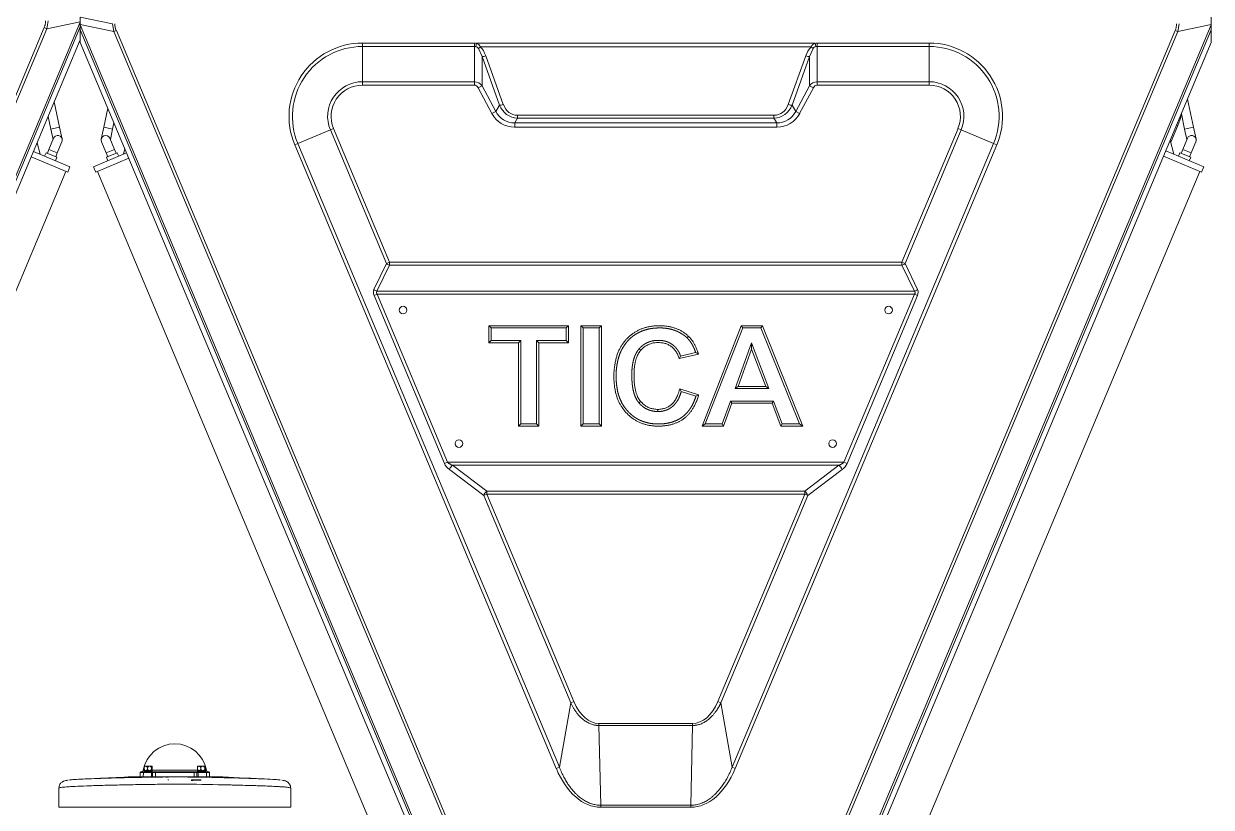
# Model space of a CAD drawing. Header units: millimetres. Extents: x 113490 to 142599, y -20467 to 115.
# Drawn here: x 133023 to 134270, y -7067 to -6244 of the extents above; entities that cross this region are included whole.
import ezdxf

# ---------------------------------------------------------------- set-up
doc = ezdxf.new("R2010")
doc.units = ezdxf.units.MM
doc.layers.add('DV1_0', color=7, linetype='Continuous')

msp = doc.modelspace()

# ---------------------------------------------------------------- linework, layer by layer
at = {"layer": 'DV1_0', "color": 7, "linetype": 'Continuous', "lineweight": 20}
for p, q in [((132632.4, -7230.7), (133044.4, -6248.2)), ((132635.1, -7231.8), (133047.1, -6249.4)), ((132654.6, -7262.2), (133082.3, -6242.4)), ((132656.5, -7262.9), (133082.3, -6247.5)), ((133044.4, -6248.2), (133047.1, -6249.4)), ((133047.1, -6249.4), (133048.5, -6241.1)), ((133047.1, -6249.4), (133082.3, -6242)), ((133082.3, -6237.1), (133116, -6244.1)), ((133082.3, -6245), (133117.4, -6252.4)), ((133082.3, -6245.4), (133509.9, -7265.2)), ((133116, -6244.1), (133117.4, -6252.4)), ((133842.6, -7265.2), (134270.3, -6245.4)), ((134235.1, -6252.4), (134236.5, -6244.1)), ((134235.1, -6252.4), (134270.3, -6245)), ((133082.3, -6250.5), (133508, -7265.9)), ((133120.2, -6251.2), (133117.4, -6252.4)), ((133117.4, -6252.4), (133529.4, -7234.8)), ((133120.2, -6251.2), (133532.1, -7233.7)), ((133820.4, -7233.7), (134232.4, -6251.2)), ((133823.1, -7234.8), (134235.1, -6252.4)), ((133844.5, -7265.9), (134270.3, -6250.5)), ((134232.4, -6251.2), (134235.1, -6252.4)), ((133378.6, -6264.5), (133496.3, -6264.5)), ((133378.6, -6268), (133378.6, -6264.5)), ((133378.6, -6305.1), (133378.6, -6268)), ((133378.6, -6268), (133496.3, -6268)), ((133496.3, -6264.5), (133496.3, -6268)), ((133496.3, -6268), (133496.3, -6305.1)), ((133497.7, -6268.2), (133498.4, -6264.7)), ((133498.4, -6264.7), (133854.1, -6264.7)), ((133500.5, -6270), (133504.3, -6278.5)), ((133502.6, -6268.3), (133849.9, -6268.3)), ((133848.3, -6278.5), (133852, -6270)), ((133854.1, -6264.7), (133854.8, -6268.2)), ((133856.2, -6264.5), (133973.9, -6264.5)), ((133856.2, -6264.5), (133856.2, -6268)), ((133856.2, -6305.1), (133856.2, -6268)), ((133856.2, -6268), (133973.9, -6268)), ((133973.9, -6268), (133973.9, -6264.5)), ((133973.9, -6305.1), (133973.9, -6268)), ((133504.3, -6278.5), (133504.3, -6309.3)), ((133504.3, -6278.5), (133522.6, -6329.6)), ((133508.3, -6277.9), (133526.6, -6329)), ((133825.9, -6329), (133844.3, -6277.9)), ((133829.9, -6329.6), (133848.3, -6278.5)), ((133848.3, -6309.3), (133848.3, -6278.5)), ((133378.6, -6305.1), (133496.3, -6305.1)), ((133378.6, -6308.6), (133378.6, -6305.1)), ((133378.6, -6308.6), (133496.3, -6308.6)), ((133496.3, -6308.6), (133496.3, -6305.1)), ((133500.3, -6311.4), (133504.3, -6309.3)), ((133500.3, -6311.4), (133514.6, -6338.3)), ((133504.3, -6309.3), (133518.6, -6336.2)), ((133833.9, -6336.2), (133848.3, -6309.3)), ((133837.9, -6338.3), (133852.3, -6311.4)), ((133852.3, -6311.4), (133848.3, -6309.3)), ((133856.2, -6308.6), (133856.2, -6305.1)), ((133856.2, -6305.1), (133973.9, -6305.1)), ((133856.2, -6308.6), (133973.9, -6308.6)), ((133973.9, -6308.6), (133973.9, -6305.1)), ((133514.6, -6338.3), (133518.6, -6336.2)), ((133518.6, -6336.2), (133522.6, -6329.6)), ((133829.9, -6329.6), (133833.9, -6336.2)), ((133837.9, -6338.3), (133833.9, -6336.2)), ((133538.6, -6348.2), (133541.6, -6343.3)), ((133538.6, -6348.2), (133813.9, -6348.2)), ((133538.6, -6352.7), (133538.6, -6348.2)), ((133541.6, -6340.3), (133810.9, -6340.3)), ((133541.6, -6343.3), (133541.6, -6340.3)), ((133541.6, -6343.3), (133810.9, -6343.3)), ((133810.9, -6343.3), (133810.9, -6340.3)), ((133810.9, -6343.3), (133813.9, -6348.2)), ((133813.9, -6352.7), (133813.9, -6348.2)), ((133060.6, -6352.9), (133051.3, -6354.9)), ((133106.9, -6352.9), (133116.2, -6354.9)), ((133345, -6355.6), (133310.8, -6370)), ((133348.2, -6354.3), (133345, -6355.6)), ((133403.9, -6496.1), (133345, -6355.6)), ((133407.1, -6494.7), (133348.2, -6354.3)), ((133538.6, -6352.7), (133813.9, -6352.7)), ((134004.3, -6354.3), (133945.4, -6494.7)), ((134007.6, -6355.6), (133948.7, -6496.1)), ((134004.3, -6354.3), (134007.6, -6355.6)), ((134007.6, -6355.6), (134041.7, -6370)), ((134235.1, -6351), (134233.9, -6350.5)), ((134251.6, -6352.9), (134242.3, -6354.9)), ((133310.8, -6370), (133307.5, -6371.3)), ((133582.3, -7026.7), (133307.5, -6371.3)), ((133585.6, -7025.3), (133310.8, -6370)), ((134041.7, -6370), (133766.9, -7025.3)), ((134045, -6371.3), (133770.2, -7026.7)), ((134041.7, -6370), (134045, -6371.3)), ((133058.1, -6379.9), (133049.3, -6376.2)), ((133109.4, -6379.9), (133118.2, -6376.2)), ((134249.1, -6379.9), (134240.3, -6376.2)), ((133390.7, -6523.3), (133403.9, -6496.1)), ((133393.9, -6525.2), (133407.1, -6497.9)), ((133407.1, -6494.7), (133403.9, -6496.1)), ((133407.1, -6494.7), (133945.4, -6494.7)), ((133407.1, -6497.9), (133407.1, -6494.7)), ((133407.1, -6497.9), (133945.4, -6497.9)), ((133945.4, -6494.7), (133945.4, -6497.9)), ((133945.4, -6494.7), (133948.7, -6496.1)), ((133945.4, -6497.9), (133958.6, -6525.2)), ((133948.7, -6496.1), (133961.8, -6523.3)), ((133394.1, -6528.4), (133390.9, -6529.7)), ((133464.8, -6706.1), (133390.9, -6529.7)), ((133393.9, -6525.2), (133958.6, -6525.2)), ((133394.1, -6528.4), (133958.4, -6528.4)), ((133468.1, -6704.7), (133394.1, -6528.4)), ((133958.4, -6528.4), (133884.4, -6704.7)), ((133961.7, -6529.7), (133887.7, -6706.1)), ((133958.4, -6528.4), (133961.7, -6529.7)), ((133669.3, -6585.7), (133671, -6587.2)), ((133669.2, -6642.5), (133670.9, -6641)), ((133689.1, -6651.6), (133689.1, -6649.3)), ((133468.1, -6704.7), (133464.8, -6706.1)), ((133884.4, -6704.7), (133468.1, -6704.7)), ((133879.2, -6707.9), (133473.3, -6707.9)), ((133509.3, -6735.2), (133473.3, -6707.9)), ((133879.2, -6707.9), (133843.2, -6735.2)), ((133884.4, -6704.7), (133887.7, -6706.1)), ((133506, -6739.7), (133470, -6712.5)), ((133882.5, -6712.5), (133846.5, -6739.7)), ((133843.2, -6735.2), (133509.3, -6735.2)), ((133509.3, -6738.4), (133509.3, -6735.2)), ((133843.2, -6735.2), (133843.2, -6738.4)), ((133509.3, -6738.4), (133506, -6739.7)), ((133597.4, -6957.6), (133506, -6739.7)), ((133843.2, -6738.4), (133509.3, -6738.4)), ((133600.7, -6956.3), (133509.3, -6738.4)), ((133843.2, -6738.4), (133751.9, -6956.3)), ((133846.5, -6739.7), (133755.1, -6957.6)), ((133843.2, -6738.4), (133846.5, -6739.7)), ((133597.4, -6957.6), (133585.6, -7025.3)), ((133600.7, -6956.3), (133597.4, -6957.6)), ((133751.9, -6956.3), (133755.1, -6957.6)), ((133755.1, -6957.6), (133766.9, -7025.3)), ((133725.4, -6979.3), (133627.1, -6979.3)), ((133627.1, -6979.3), (133627.1, -6981.4)), ((133725.4, -6981.4), (133627.1, -6981.4)), ((133627.1, -6981.4), (133628.9, -7065.2)), ((133725.4, -6981.4), (133723.6, -7065.2)), ((133725.4, -6979.3), (133725.4, -6981.4)), ((133148.5, -7030.9), (133145.2, -7030.9)), ((133148.3, -7028.2), (133148.9, -7028.2)), ((133157.1, -7030.9), (133148.5, -7030.9)), ((133157.2, -7035.2), (133157.1, -7030.9)), ((133157.1, -7030.9), (133158.3, -7030.9)), ((133157.2, -7028.2), (133205.4, -7028.2)), ((133158.3, -7035.2), (133158.3, -7030.9)), ((133201.9, -7030.9), (133161.2, -7030.9)), ((133161.2, -7030.9), (133161.2, -7035.2)), ((133201.9, -7035.2), (133201.9, -7030.9)), ((133204.8, -7030.9), (133206, -7030.9)), ((133204.8, -7030.9), (133204.8, -7035.2)), ((133214.7, -7030.9), (133206, -7030.9)), ((133206, -7030.9), (133206, -7035.2)), ((133214.4, -7028.2), (133214.8, -7028.2)), ((133214.7, -7030.9), (133218, -7030.9)), ((133585.6, -7025.3), (133582.3, -7026.7)), ((133766.9, -7025.3), (133770.2, -7026.7)), ((133059.8, -7067.3), (133303.3, -7067.3)), ((133723.6, -7065.2), (133628.9, -7065.2)), ((133628.9, -7065.2), (133628.9, -7067.3)), ((133723.6, -7067.3), (133628.9, -7067.3)), ((133723.6, -7065.2), (133723.6, -7067.3))]:
    msp.add_line(p, q, dxfattribs=at)
at = {"layer": 'DV1_0', "color": 7, "linetype": 'Continuous', "lineweight": 15}
for p, q in [((133082.3, -6237.1), (133082.3, -6245)), ((133082.3, -6245), (133082.3, -6245.4)), ((133082.3, -6245.4), (133082.3, -6250.5)), ((134270.3, -6245), (134270.3, -6237.1)), ((134270.3, -6245.4), (134270.3, -6245)), ((134270.3, -6250.5), (134270.3, -6245.4)), ((133082.3, -6260.9), (132729.4, -7102.4)), ((133082.3, -6251.2), (133082.3, -6250.5)), ((133082.3, -6251.2), (133082.3, -6263.9)), ((134270.3, -6251.2), (134270.3, -6250.5)), ((134270.3, -6251.2), (134270.3, -6263.9)), ((133082.3, -6263.9), (133435.1, -7105.4)), ((134270.3, -6263.9), (133917.4, -7105.4)), ((134251.6, -6352.9), (134245.3, -6323.4)), ((133060.6, -6352.9), (133054.9, -6326.2)), ((133111.2, -6332.9), (133106.9, -6352.9)), ((133048.4, -6341.5), (133051.3, -6354.9)), ((133116.2, -6354.9), (133117.6, -6348.2)), ((134238.9, -6338.8), (134242.3, -6354.9)), ((133051.3, -6354.9), (133053.7, -6365.9)), ((133063.3, -6365.4), (133060.6, -6352.9)), ((133106.9, -6352.9), (133104.2, -6365.4)), ((133113.9, -6365.9), (133116.2, -6354.9)), ((134227.7, -6368.5), (134235.1, -6351)), ((134242.3, -6354.9), (134244.7, -6365.9)), ((134254.3, -6365.4), (134251.6, -6352.9)), ((133040.1, -6381.3), (133036.9, -6369.1)), ((133054.2, -6364.5), (133049.3, -6376.2)), ((133058.1, -6379.9), (133063, -6368.2)), ((133104.5, -6368.2), (133109.4, -6379.9)), ((133118.2, -6376.2), (133113.3, -6364.5)), ((134231.1, -6381.3), (134227.2, -6366.5)), ((134245.2, -6364.5), (134240.3, -6376.2)), ((134249.1, -6379.9), (134254, -6368.2)), ((133030.7, -6383.9), (133069.1, -6400)), ((133033, -6378.4), (133071.4, -6394.5)), ((133046.4, -6379.6), (133044.8, -6383.3)), ((133057.7, -6384.4), (133046.4, -6379.6)), ((133049.3, -6376.2), (133047.7, -6380.2)), ((133056.2, -6388.1), (133057.7, -6384.4)), ((133056.5, -6383.9), (133058.1, -6379.9)), ((133130.9, -6379.9), (133096.1, -6394.5)), ((133133.2, -6385.4), (133098.5, -6400)), ((133109.4, -6379.9), (133111.1, -6383.9)), ((133109.8, -6384.4), (133121.1, -6379.6)), ((133109.8, -6384.4), (133111.3, -6388.1)), ((133119.8, -6380.2), (133118.2, -6376.2)), ((133122.7, -6383.3), (133121.1, -6379.6)), ((133129, -6375.3), (133127.5, -6381.3)), ((134220.2, -6383.3), (134260.1, -6400)), ((134222.5, -6377.7), (134262.4, -6394.5)), ((134237.4, -6379.6), (134235.8, -6383.3)), ((134248.7, -6384.4), (134237.4, -6379.6)), ((134240.3, -6376.2), (134238.7, -6380.2)), ((134247.2, -6388.1), (134248.7, -6384.4)), ((134247.5, -6383.9), (134249.1, -6379.9)), ((133069.1, -6400), (133071.4, -6394.5)), ((133096.1, -6394.5), (133098.5, -6400)), ((134260.1, -6400), (134262.4, -6394.5)), ((132710.2, -7250.7), (133067.2, -6399.2)), ((133100.3, -6399.2), (133457.3, -7250.7)), ((133901.2, -7250.7), (134258.2, -6399.2)), ((133511.4, -6561.4), (133511.4, -6579.2)), ((133595.1, -6561.4), (133511.4, -6561.4)), ((133513.7, -6563.7), (133511.4, -6561.4)), ((133592.7, -6563.7), (133513.7, -6563.7)), ((133513.7, -6563.7), (133513.7, -6576.9)), ((133592.7, -6563.7), (133595.1, -6561.4)), ((133592.7, -6576.9), (133592.7, -6563.7)), ((133595.1, -6579.2), (133595.1, -6561.4)), ((133608.2, -6561.4), (133608.2, -6666.9)), ((133629.6, -6561.4), (133608.2, -6561.4)), ((133610.5, -6563.7), (133608.2, -6561.4)), ((133627.3, -6563.7), (133610.5, -6563.7)), ((133610.5, -6563.7), (133610.5, -6664.6)), ((133627.3, -6563.7), (133629.6, -6561.4)), ((133627.3, -6664.6), (133627.3, -6563.7)), ((133629.6, -6666.9), (133629.6, -6561.4)), ((133719.5, -6574.1), (133721.1, -6572.4)), ((133776.5, -6561.4), (133735.4, -6666.9)), ((133778.1, -6563.7), (133738.8, -6664.6)), ((133798.9, -6561.4), (133776.5, -6561.4)), ((133778.1, -6563.7), (133776.5, -6561.4)), ((133797.3, -6563.7), (133778.1, -6563.7)), ((133797.3, -6563.7), (133798.9, -6561.4)), ((133837.7, -6664.6), (133797.3, -6563.7)), ((133841.1, -6666.9), (133798.9, -6561.4)), ((133513.7, -6576.9), (133511.4, -6579.2)), ((133511.4, -6579.2), (133542.5, -6579.2)), ((133513.7, -6576.9), (133544.9, -6576.9)), ((133544.9, -6576.9), (133542.5, -6579.2)), ((133542.5, -6579.2), (133542.5, -6666.9)), ((133544.9, -6576.9), (133544.9, -6664.6)), ((133561.6, -6576.9), (133592.7, -6576.9)), ((133561.6, -6664.6), (133561.6, -6576.9)), ((133561.6, -6576.9), (133563.9, -6579.2)), ((133563.9, -6579.2), (133595.1, -6579.2)), ((133563.9, -6666.9), (133563.9, -6579.2)), ((133592.7, -6576.9), (133595.1, -6579.2)), ((133770, -6627.4), (133787.5, -6579.5)), ((133773.3, -6625.1), (133787.5, -6586.1)), ((133787.5, -6579.5), (133805.6, -6627.4)), ((133787.5, -6579.5), (133787.5, -6586.1)), ((133787.5, -6586.1), (133802.3, -6625.1)), ((133711.2, -6596), (133731.6, -6591.2)), ((133712.8, -6593.3), (133728.6, -6589.5)), ((133731.8, -6633.9), (133711.9, -6627.7)), ((133729, -6635.4), (133713.5, -6630.6)), ((133770, -6627.4), (133773.3, -6625.1)), ((133805.6, -6627.4), (133770, -6627.4)), ((133802.3, -6625.1), (133773.3, -6625.1)), ((133805.6, -6627.4), (133802.3, -6625.1)), ((133756.4, -6664.6), (133765.1, -6640.6)), ((133758, -6666.9), (133766.7, -6642.9)), ((133765.1, -6640.6), (133810.6, -6640.6)), ((133765.1, -6640.6), (133766.7, -6642.9)), ((133766.7, -6642.9), (133809, -6642.9)), ((133810.6, -6640.6), (133809, -6642.9)), ((133809, -6642.9), (133818.1, -6666.9)), ((133810.6, -6640.6), (133819.7, -6664.6)), ((133544.9, -6664.6), (133542.5, -6666.9)), ((133542.5, -6666.9), (133563.9, -6666.9)), ((133544.9, -6664.6), (133561.6, -6664.6)), ((133561.6, -6664.6), (133563.9, -6666.9)), ((133610.5, -6664.6), (133608.2, -6666.9)), ((133608.2, -6666.9), (133629.6, -6666.9)), ((133610.5, -6664.6), (133627.3, -6664.6)), ((133627.3, -6664.6), (133629.6, -6666.9)), ((133738.8, -6664.6), (133735.4, -6666.9)), ((133735.4, -6666.9), (133758, -6666.9)), ((133738.8, -6664.6), (133756.4, -6664.6)), ((133756.4, -6664.6), (133758, -6666.9)), ((133819.7, -6664.6), (133818.1, -6666.9)), ((133818.1, -6666.9), (133841.1, -6666.9)), ((133819.7, -6664.6), (133837.7, -6664.6)), ((133837.7, -6664.6), (133841.1, -6666.9)), ((133148.5, -7035.2), (133138.6, -7035.2)), ((133145.2, -7030.9), (133145.1, -7035.2)), ((133149.2, -7030.1), (133145.9, -7030.1)), ((133148.5, -7030.9), (133148.4, -7035.2)), ((133148.4, -7035.2), (133154.7, -7035.2)), ((133156.6, -7030.1), (133149.2, -7030.1)), ((133149.3, -7025.5), (133149.3, -7027.5)), ((133157.8, -7028.9), (133149.3, -7028.9)), ((133149.3, -7028.9), (133149.3, -7030.1)), ((133151.1, -7024.1), (133149.6, -7024.1)), ((133155, -7024.1), (133151.1, -7024.1)), ((133152.8, -7025.5), (133152.8, -7027.5)), ((133175.6, -7035.2), (133154.7, -7035.2)), ((133157.5, -7024.1), (133155, -7024.1)), ((133159.6, -7030.1), (133156.6, -7030.1)), ((133157.1, -7027.5), (133157.1, -7025.5)), ((133157.8, -7027.5), (133157.8, -7025.5)), ((133157.8, -7030.1), (133157.8, -7028.9)), ((133203.5, -7030.1), (133159.6, -7030.1)), ((133208.4, -7035.2), (133175.6, -7035.2)), ((133206.5, -7030.1), (133203.5, -7030.1)), ((133205.3, -7025.5), (133205.3, -7027.5)), ((133213.8, -7028.9), (133205.3, -7028.9)), ((133205.3, -7028.9), (133205.3, -7030.1)), ((133207, -7024.1), (133205.6, -7024.1)), ((133213.9, -7030.1), (133206.5, -7030.1)), ((133210.9, -7024.1), (133207, -7024.1)), ((133208.4, -7035.2), (133214.7, -7035.2)), ((133208.8, -7025.5), (133208.8, -7027.5)), ((133213.5, -7024.1), (133210.9, -7024.1)), ((133213.1, -7027.5), (133213.1, -7025.5)), ((133213.8, -7030.1), (133213.8, -7028.9)), ((133213.9, -7027.5), (133213.9, -7025.5)), ((133213.9, -7030.1), (133217.2, -7030.1)), ((133224.5, -7035.2), (133214.6, -7035.2)), ((133214.7, -7035.2), (133214.7, -7030.9)), ((133218, -7035.2), (133218, -7030.9)), ((133059.8, -7047.1), (133059.8, -7067.3)), ((133199.2, -7038.5), (133199.3, -7038.4)), ((133199.2, -7039.5), (133199.2, -7038.5)), ((133199.3, -7038.4), (133199.6, -7038.4)), ((133199.3, -7039.5), (133199.3, -7038.4)), ((133199.6, -7038.4), (133199.9, -7038.4)), ((133199.6, -7039.4), (133199.6, -7038.4)), ((133199.9, -7039.4), (133199.9, -7038.4)), ((133200.3, -7039.4), (133200.3, -7038.3)), ((133200.8, -7039.3), (133200.8, -7038.3)), ((133201.3, -7039.3), (133201.3, -7038.3)), ((133202, -7039.3), (133202, -7038.3)), ((133202.7, -7039.3), (133202.7, -7038.2)), ((133203.4, -7039.2), (133203.4, -7038.2)), ((133204.2, -7039.2), (133204.2, -7038.2)), ((133205, -7039.2), (133205, -7038.2)), ((133205.9, -7039.2), (133205.9, -7038.2)), ((133206.8, -7039.2), (133206.8, -7038.2)), ((133207.8, -7039.2), (133207.8, -7038.2)), ((133208.8, -7039.2), (133208.8, -7038.2)), ((133303.3, -7067.3), (133303.3, -7047.1))]:
    msp.add_line(p, q, dxfattribs=at)
for centre in [(133421.3, -6545), (133931.3, -6545), (133480, -6685.2), (133872.5, -6685.2)]:
    msp.add_circle(centre, 4, dxfattribs=at)
at = {"layer": 'DV1_0', "color": 7, "linetype": 'Continuous', "lineweight": 20}
for centre, radius, start, end in [((133378.6, -6341.5), 77.1, 90, 202.75), ((133378.6, -6341.5), 73.5, 90, 202.75), ((133496.3, -6275.2), 10.7, 78.6283, 89.9781), ((133496.3, -6273.8), 5.76, 75.8423, 89.9426), ((133496.5, -6273.1), 5.06, 38.1838, 76.5434), ((133495.5, -6272.2), 8.09, 29.1013, 69.2139), ((133868.4, -6285.7), 25.3, 136.7081, 162.1283), ((133857, -6272.2), 8.07, 110.7215, 150.9615), ((133856, -6273.1), 5.06, 103.4595, 141.8119), ((133856.3, -6275.2), 10.7, 90.0205, 101.3741), ((133856.3, -6273.8), 5.76, 90.0565, 104.1625), ((133973.9, -6341.5), 77.1, 337.25, 90), ((133973.9, -6341.5), 73.5, 337.25, 90), ((133378.6, -6341.5), 36.5, 90, 202.75), ((133378.6, -6341.5), 32.9, 90, 202.75), ((133496.2, -6314.9), 9.82, 34.7293, 89.5286), ((133856.3, -6314.9), 9.82, 90.4762, 145.2659), ((133973.9, -6341.5), 36.5, 337.25, 90), ((133973.9, -6341.5), 32.9, 337.25, 90), ((133537.9, -6326.7), 21.5, 206.2554, 271.8867), ((133542.3, -6322.4), 20.9, 200.0927, 268.1286), ((133810.3, -6322.5), 20.8, 271.7853, 339.9934), ((133814.6, -6326.7), 21.5, 268.1141, 333.7439), ((133538.3, -6326), 26.8, 207.5641, 270.5386), ((133814.2, -6326), 26.8, 269.4613, 332.436), ((133161.6, -5786.4), 1249.1, 269.5537, 270.4891), ((133172.6, -9456.3), 2413.3, 88.7066, 89.7877), ((133166.5, -9679.8), 2644.4, 88.7414, 89.4712)]:
    msp.add_arc(centre, radius, start, end, dxfattribs=at)
at = {"layer": 'DV1_0', "color": 7, "linetype": 'Continuous', "lineweight": 15}
for centre, radius, start, end in [((134151.5, -6315.9), 90.6, 337.25, 344.9133), ((133058.6, -6366.3), 4.76, 0, 157.25), ((133108.9, -6366.3), 4.76, 22.75, 202.75), ((134249.6, -6366.3), 4.76, 0, 157.25), ((133058.6, -6366.3), 4.76, 337.25, 0), ((134249.6, -6366.3), 4.76, 337.25, 0), ((133645.5, -6555.3), 77.3, 328.1786, 330.5559), ((133647.7, -6734), 165.6, 59.5641, 60.7327), ((133579.2, -6703.9), 153, 28.6119, 29.8683), ((133634.1, -6455.5), 203.4, 297.7894, 298.7013), ((133181.6, -7034.4), 33.8, 90, 169.4722), ((133181.6, -7034.4), 33.8, 10.5278, 90), ((133020.1, -5093), 1945.7, 272.4548, 273.4382), ((133145.9, -7030.9), 0.762, 90, 179.5), ((133146, -7027.8), 2.36, 270, 349.4722), ((133149.2, -7030.9), 0.762, 90, 179.5), ((133213.9, -7030.9), 0.762, 0.5, 90), ((133217.1, -7027.8), 2.36, 190.5278, 270), ((133217.2, -7030.9), 0.762, 0.5, 90), ((133363.6, -4626.1), 2413, 266.7374, 267.8383), ((133020.1, -5093), 1945.7, 271.9771, 272.0048), ((133161.6, -5786.4), 1249.1, 268.8108, 269.5537), ((133180, -7491.7), 456.2, 90.6232, 90.9717), ((132993.2, -9181), 2150, 85.1547, 85.1665), ((133181.5, -7631.7), 596.3, 89.0981, 90.6226)]:
    msp.add_arc(centre, radius, start, end, dxfattribs=at)
at = {"layer": 'DV1_0', "color": 7, "linetype": 'Continuous', "lineweight": 20}
for centre, major_axis, ratio, start_param, end_param in [((133235.2, -6262.1), (116.4, -20.6), 0.354256, 3.204443, 3.366071), ((133502.6, -6266.8), (-3.48, -3.59), 0.220719, 0.717909, 1.347194), ((133496.3, -6296.7), (-0.1, 31.3), 0.477729, 5.355274, 5.847767), ((133849.9, -6266.8), (3.48, -3.59), 0.220719, 4.935998, 5.565263), ((133508.3, -6276.4), (-4.7, -1.69), 0.292381, 0.461167, 1.46601), ((133844.3, -6276.4), (4.7, -1.69), 0.292381, 4.817177, 5.822019), ((133496.3, -6315.7), (-0.01, 7.06), 0.707338, 5.356674, 6.282449), ((133856.2, -6315.7), (0.01, 7.05), 0.707954, 0.001094, 0.927445), ((133526.6, -6327.5), (-4.7, -1.69), 0.292381, 0.461166, 1.466009), ((133546.4, -6314.3), (10.9, 24.7), 0.734557, 2.48522, 3.455755), ((133806.1, -6314.3), (-11, 24.7), 0.7344, 2.826953, 3.797155), ((133825.9, -6327.5), (4.7, -1.69), 0.292381, 4.817177, 5.822019), ((133407.1, -6494.7), (4.5, -2.18), 0.600003, 4.2257, 4.995183), ((133945.4, -6494.7), (-4.5, -2.18), 0.600003, 1.288002, 2.057486), ((133401.7, -6529.7), (-10.6, 7.1), 0.665415, 0.091279, 0.78667), ((133393.9, -6522), (4.5, -2.18), 0.600003, 4.2257, 4.995183), ((133958.6, -6522), (-4.5, -2.18), 0.600003, 1.288002, 2.057486), ((133950.8, -6529.7), (10.6, 7.1), 0.664977, 5.497797, 6.192529), ((133475.7, -6706.1), (-10.7, 7.1), 0.666776, 0.781871, 1.473649), ((133473.3, -6711.1), (3.01, 3.99), 0.448997, 1.034793, 2.228562), ((133879.2, -6711.1), (-3.01, 3.99), 0.448997, 4.054624, 5.248392), ((133876.8, -6706.1), (10.7, 7.1), 0.666419, 4.807124, 5.499727), ((133509.3, -6738.4), (3.01, 3.99), 0.448997, 1.034793, 2.228562), ((133843.2, -6738.4), (-3.01, 3.99), 0.448997, 4.054624, 5.248392), ((133626.3, -6927.7), (-1.3, 51.6), 0.606054, 2.141908, 3.126109), ((133726.2, -6927.6), (1.3, 51.7), 0.606049, 3.156652, 4.140097), ((133156.6, -7030.9), (0, 0.762), 0.707107, 4.721116, 6.283185), ((133206.5, -7030.9), (0, 0.762), 0.707107, 0, 1.56207), ((133627.5, -6976.2), (-2.2, 91.1), 0.605695, 2.143739, 3.126709), ((133725, -6976.2), (2.3, 91.1), 0.605798, 3.156584, 4.139778)]:
    msp.add_ellipse(centre, major_axis=major_axis, ratio=ratio, start_param=start_param, end_param=end_param, dxfattribs=at)
at = {"layer": 'DV1_0', "color": 7, "linetype": 'Continuous', "lineweight": 15}
for centre, start_param, end_param in [((133159.9, -7030.9), 0.785423, 2.164435), ((133203.2, -7030.9), 0.977157, 2.356168)]:
    msp.add_ellipse(centre, major_axis=(-2.29, 0), ratio=0.011258, start_param=start_param, end_param=end_param, dxfattribs=at)
at = {"layer": 'DV1_0', "color": 7, "linetype": 'Continuous', "lineweight": 20}
for points in [[(133044.4, -6248.2), (133044.6, -6247.7), (133044.9, -6246.8), (133045.3, -6245.5), (133045.6, -6244), (133045.8, -6242.5), (133045.9, -6241.6), (133045.9, -6241.1)], [(134232.4, -6251.2), (134232.6, -6250.7), (134232.9, -6249.8), (134233.3, -6248.5), (134233.6, -6247), (134233.8, -6245.5), (134233.9, -6244.6), (134233.9, -6244.1)]]:
    msp.add_open_spline(points, degree=3, dxfattribs=at)
for points, knots in [([(133394.1, -6528.4), (133394, -6528.2), (133393.8, -6528), (133393.6, -6527.7), (133393.5, -6527.3), (133393.4, -6527), (133393.3, -6526.7), (133393.3, -6526.4), (133393.4, -6526.1), (133393.5, -6525.8), (133393.7, -6525.5), (133393.9, -6525.3), (133393.9, -6525.2)], [0, 0, 0, 0, 0.110169, 0.212602, 0.309753, 0.403013, 0.494121, 0.584543, 0.676672, 0.773904, 0.880334, 1, 1, 1, 1]), ([(133958.6, -6525.2), (133958.7, -6525.2), (133958.8, -6525.4), (133959, -6525.7), (133959.1, -6526), (133959.2, -6526.3), (133959.2, -6526.6), (133959.2, -6526.9), (133959.1, -6527.2), (133958.9, -6527.6), (133958.7, -6528), (133958.5, -6528.2), (133958.4, -6528.4)], [0, 0, 0, 0, 0.103754, 0.201399, 0.295256, 0.386511, 0.476484, 0.567069, 0.661122, 0.762305, 0.874482, 1, 1, 1, 1]), ([(133473.3, -6707.9), (133472.9, -6707.8), (133472.3, -6707.6), (133471.5, -6707.2), (133470.7, -6706.8), (133470, -6706.4), (133469.4, -6706), (133468.9, -6705.6), (133468.5, -6705.2), (133468.2, -6704.9), (133468.1, -6704.7)], [0, 0, 0, 0, 0.162154, 0.309168, 0.444157, 0.56805, 0.681058, 0.789601, 0.89662, 1, 1, 1, 1]), ([(133884.4, -6704.7), (133884.3, -6704.9), (133884, -6705.2), (133883.5, -6705.6), (133883, -6706.1), (133882.2, -6706.5), (133881.4, -6707), (133880.4, -6707.5), (133879.6, -6707.8), (133879.2, -6707.9)], [0, 0, 0, 0, 0.104699, 0.217397, 0.341582, 0.478635, 0.63137, 0.803901, 1, 1, 1, 1]), ([(133627.1, -6981.4), (133626.9, -6981.4), (133626.6, -6981.4), (133626.1, -6981.4), (133625.6, -6981.4), (133625.1, -6981.3), (133624.6, -6981.3), (133624.2, -6981.2), (133623.7, -6981.2), (133622.8, -6981), (133621.7, -6980.8), (133620, -6980.3), (133618.3, -6979.7), (133616.4, -6978.9), (133614.6, -6977.9), (133612, -6976.3), (133609.4, -6974.2), (133606.8, -6971.8), (133604.9, -6969.6), (133602.9, -6967.1), (133601.4, -6964.9), (133600.3, -6963.1), (133599.6, -6961.8), (133598.8, -6960.5), (133598.1, -6959.1), (133597.6, -6958.1), (133597.4, -6957.6)], [0, 0, 0, 0, 0.012207, 0.024421, 0.036645, 0.048882, 0.061135, 0.073407, 0.085701, 0.098018, 0.136644, 0.175569, 0.223909, 0.273378, 0.326546, 0.381495, 0.504574, 0.573263, 0.64576, 0.724421, 0.808607, 0.844135, 0.881045, 0.919332, 0.958987, 1, 1, 1, 1]), ([(133755.1, -6957.6), (133755, -6957.9), (133754.8, -6958.3), (133754.4, -6959), (133754.1, -6959.7), (133753.7, -6960.4), (133753.4, -6961.1), (133753, -6961.7), (133752.7, -6962.3), (133752.3, -6963), (133751.9, -6963.5), (133751.1, -6964.9), (133749.8, -6966.8), (133747.9, -6969.3), (133746, -6971.4), (133744.1, -6973.3), (133742.2, -6975), (133740.3, -6976.4), (133738.4, -6977.7), (133736.6, -6978.7), (133734.7, -6979.5), (133733.2, -6980.1), (133731.9, -6980.5), (133731, -6980.7), (133730.1, -6980.9), (133729.1, -6981.1), (133728.2, -6981.2), (133727.3, -6981.3), (133726.4, -6981.4), (133725.7, -6981.4), (133725.4, -6981.4)], [0, 0, 0, 0, 0.020016, 0.039694, 0.059032, 0.078029, 0.096685, 0.114997, 0.132966, 0.15059, 0.167868, 0.184799, 0.266929, 0.343527, 0.415009, 0.482791, 0.544966, 0.604534, 0.659648, 0.712959, 0.76302, 0.811959, 0.83598, 0.859817, 0.883489, 0.907012, 0.930406, 0.95369, 0.976881, 1, 1, 1, 1]), ([(133158.3, -7030.9), (133158.3, -7030.9), (133158.3, -7030.8), (133158.3, -7030.8), (133158.3, -7030.7), (133158.3, -7030.7), (133158.4, -7030.6), (133158.4, -7030.6), (133158.4, -7030.6), (133158.4, -7030.5), (133158.5, -7030.5), (133158.6, -7030.4), (133158.7, -7030.3), (133158.9, -7030.2), (133159.1, -7030.2), (133159.2, -7030.1), (133159.4, -7030.1), (133159.5, -7030.1), (133159.6, -7030.1)], [0, 0, 0, 0, 0.015388, 0.031491, 0.048807, 0.067739, 0.088596, 0.111609, 0.136953, 0.164755, 0.205125, 0.25094, 0.363083, 0.500536, 0.615759, 0.750227, 0.860573, 1, 1, 1, 1]), ([(133159.6, -7030.1), (133159.7, -7030.1), (133159.8, -7030.1), (133159.9, -7030.1), (133160.1, -7030.1), (133160.2, -7030.2), (133160.3, -7030.2), (133160.5, -7030.2), (133160.6, -7030.3), (133160.7, -7030.3), (133160.9, -7030.4), (133161, -7030.5), (133161, -7030.5), (133161.1, -7030.6), (133161.2, -7030.7), (133161.2, -7030.8), (133161.2, -7030.8), (133161.2, -7030.9)], [0, 0, 0, 0, 0.102307, 0.196945, 0.283877, 0.363068, 0.434489, 0.498121, 0.590685, 0.672982, 0.745104, 0.807229, 0.858561, 0.902419, 0.9396, 0.971428, 1, 1, 1, 1]), ([(133201.9, -7030.9), (133201.9, -7030.9), (133201.9, -7030.8), (133201.9, -7030.8), (133202, -7030.7), (133202, -7030.7), (133202, -7030.6), (133202, -7030.6), (133202.1, -7030.5), (133202.3, -7030.4), (133202.5, -7030.3), (133202.7, -7030.2), (133203, -7030.2), (133203.2, -7030.1), (133203.4, -7030.1), (133203.5, -7030.1)], [0, 0, 0, 0, 0.016882, 0.034533, 0.053507, 0.074252, 0.097109, 0.122333, 0.150111, 0.252587, 0.384286, 0.517674, 0.676873, 0.822236, 1, 1, 1, 1]), ([(133203.5, -7030.1), (133203.6, -7030.1), (133203.7, -7030.1), (133203.8, -7030.1), (133203.9, -7030.1), (133204.1, -7030.2), (133204.2, -7030.2), (133204.4, -7030.3), (133204.5, -7030.4), (133204.6, -7030.5), (133204.7, -7030.6), (133204.8, -7030.6), (133204.8, -7030.7), (133204.8, -7030.8), (133204.8, -7030.8), (133204.8, -7030.9)], [0, 0, 0, 0, 0.097161, 0.180487, 0.24998, 0.383109, 0.499641, 0.637121, 0.749338, 0.809244, 0.86086, 0.904662, 0.941434, 0.972495, 1, 1, 1, 1]), ([(133628.9, -7065.2), (133628.1, -7065.2), (133626.5, -7065.1), (133624.1, -7064.8), (133621.7, -7064.3), (133619.5, -7063.7), (133617.2, -7062.9), (133615, -7061.9), (133612.8, -7060.8), (133610.7, -7059.5), (133608.7, -7058.1), (133606.7, -7056.6), (133604.6, -7054.8), (133602.4, -7052.7), (133600.1, -7050.2), (133597.6, -7047.2), (133595.1, -7043.8), (133592.6, -7039.9), (133590.2, -7035.6), (133587.8, -7030.7), (133586.3, -7027.2), (133585.6, -7025.3)], [0, 0, 0, 0, 0.039675, 0.079011, 0.117409, 0.155373, 0.194404, 0.233853, 0.273354, 0.31251, 0.351559, 0.391858, 0.435291, 0.483673, 0.53828, 0.599457, 0.666887, 0.740342, 0.819788, 0.905575, 1, 1, 1, 1]), ([(133766.9, -7025.3), (133766.2, -7027.3), (133764.6, -7030.9), (133762.1, -7036.1), (133759.4, -7040.7), (133756.7, -7044.8), (133753.9, -7048.4), (133751.2, -7051.5), (133748.6, -7054.1), (133746.2, -7056.3), (133744, -7058), (133741.8, -7059.5), (133739.7, -7060.8), (133737.5, -7061.9), (133735.2, -7062.9), (133732.9, -7063.7), (133730.6, -7064.4), (133728.2, -7064.8), (133725.9, -7065.1), (133724.4, -7065.2), (133723.6, -7065.2)], [0, 0, 0, 0, 0.098655, 0.18986, 0.274376, 0.352916, 0.425587, 0.491678, 0.550093, 0.601164, 0.646216, 0.687373, 0.727036, 0.766765, 0.806851, 0.846905, 0.886467, 0.925149, 0.96228, 1, 1, 1, 1]), ([(133059.8, -7047.1), (133059.8, -7047.1), (133059.8, -7047.1), (133059.9, -7047), (133060.1, -7046.9), (133060.8, -7046.7), (133061.3, -7046.6), (133063.3, -7046.3), (133065.3, -7046.1), (133069, -7045.8), (133070.3, -7045.7), (133073.4, -7045.6), (133075.1, -7045.5), (133080.5, -7045.2), (133084.5, -7045), (133091.3, -7044.8), (133093.7, -7044.7), (133098.7, -7044.5), (133101.3, -7044.5), (133109.5, -7044.2), (133115.2, -7044.1), (133124.3, -7043.9), (133127.4, -7043.8), (133133.8, -7043.7), (133137.1, -7043.6), (133147, -7043.4), (133153.7, -7043.3), (133164, -7043.2), (133167.5, -7043.1), (133174.5, -7043.1), (133178, -7043), (133181.6, -7043)], [0.430826, 0.430826, 0.430826, 0.430826, 0.4375, 0.4375, 0.46875, 0.46875, 0.5, 0.5, 0.5625, 0.5625, 0.59375, 0.59375, 0.625, 0.625, 0.6875, 0.6875, 0.71875, 0.71875, 0.75, 0.75, 0.8125, 0.8125, 0.84375, 0.84375, 0.875, 0.875, 0.9375, 0.9375, 0.96875, 0.96875, 1, 1, 1, 1]), ([(133144.7, -7035.9), (133146.1, -7035.9), (133149.1, -7035.8), (133155.2, -7035.7), (133161.5, -7035.6), (133167, -7035.6), (133170.1, -7035.5), (133171.5, -7035.5), (133172.2, -7035.5)], [0.90784206, 0.90784206, 0.90784206, 0.90784206, 0.92229828, 0.93912449, 0.96931658, 0.98563556, 0.99310045, 1, 1, 1, 1]), ([(133227.5, -7035.3), (133227.5, -7035.3), (133227, -7035.3), (133225.1, -7035.3), (133221.8, -7035.3), (133218, -7035.3), (133214.7, -7035.3), (133211.7, -7035.3), (133208.7, -7035.3), (133205.5, -7035.4), (133202.7, -7035.4), (133200.4, -7035.4), (133198.7, -7035.4), (133196.8, -7035.4), (133195.2, -7035.5), (133193.7, -7035.5), (133192.7, -7035.5), (133191.8, -7035.5), (133191.2, -7035.5), (133190.9, -7035.5)], [0.5098015, 0.5098015, 0.5098015, 0.5098015, 0.5693563, 0.6263063, 0.6956641, 0.7514118, 0.78464, 0.8135815, 0.8462852, 0.8752515, 0.9060268, 0.9211128, 0.9371997, 0.9489266, 0.9691479, 0.9777053, 0.9857216, 0.9931627, 1, 1, 1, 1]), ([(133227.1, -7043.6), (133230.8, -7043.7), (133234.4, -7043.8), (133238, -7043.9), (133238.9, -7043.9), (133239.7, -7043.9), (133240.6, -7043.9), (133241.5, -7043.9), (133242.4, -7044), (133243.2, -7044), (133244.9, -7044), (133246.6, -7044.1), (133248.3, -7044.1), (133251.6, -7044.2), (133254.8, -7044.3), (133257.9, -7044.3), (133261, -7044.4), (133264, -7044.5), (133266.8, -7044.6), (133268.3, -7044.7), (133269.7, -7044.7), (133271, -7044.8), (133272.4, -7044.8), (133273.7, -7044.8), (133275, -7044.9), (133277.6, -7045), (133279.9, -7045.1), (133282.2, -7045.2), (133284.4, -7045.3), (133286.5, -7045.4), (133288.4, -7045.5), (133289.3, -7045.5), (133290.3, -7045.6), (133291.1, -7045.6), (133291.6, -7045.7), (133292, -7045.7), (133292.4, -7045.7), (133292.8, -7045.7), (133293.2, -7045.8), (133293.6, -7045.8), (133295.2, -7045.9), (133296.6, -7046), (133297.8, -7046.1), (133299, -7046.2), (133300, -7046.3), (133300.8, -7046.4), (133301.6, -7046.6), (133302.2, -7046.7), (133302.6, -7046.8), (133302.7, -7046.8), (133302.8, -7046.8), (133302.9, -7046.9), (133303, -7046.9), (133303.1, -7046.9), (133303.1, -7046.9), (133303.2, -7047), (133303.3, -7047.1), (133303.3, -7047.1), (133303.3, -7047.1), (133303.3, -7047.1), (133303.3, -7047.1)], [0, 0, 0, 0, 0.0355815, 0.0355815, 0.0355815, 0.0444768, 0.0444768, 0.0444768, 0.0533722, 0.0533722, 0.0533722, 0.0711629, 0.0711629, 0.0711629, 0.1067444, 0.1067444, 0.1067444, 0.1423258, 0.1423258, 0.1423258, 0.1601165, 0.1601165, 0.1601165, 0.1779073, 0.1779073, 0.1779073, 0.2134887, 0.2134887, 0.2134887, 0.2490702, 0.2490702, 0.2490702, 0.2668609, 0.2668609, 0.2668609, 0.2757563, 0.2757563, 0.2757563, 0.2846516, 0.2846516, 0.2846516, 0.3202331, 0.3202331, 0.3202331, 0.3558145, 0.3558145, 0.3558145, 0.391396, 0.391396, 0.391396, 0.4002913, 0.4002913, 0.4002913, 0.4091867, 0.4091867, 0.4091867, 0.4269774, 0.4269774, 0.4269774, 0.4302722, 0.4302722, 0.4302722, 0.4302722])]:
    msp.add_open_spline(points, degree=3, knots=knots, dxfattribs=at)
at = {"layer": 'DV1_0', "color": 7, "linetype": 'Continuous', "lineweight": 15}
for points in [[(133721.1, -6572.4), (133720.4, -6571.7), (133718.8, -6570.4), (133716.4, -6568.6), (133713.8, -6566.9), (133711, -6565.5), (133708.1, -6564.3), (133705, -6563.3), (133701.6, -6562.4), (133698, -6561.8), (133694.1, -6561.5), (133690.1, -6561.4), (133686.1, -6561.5), (133682.2, -6562), (133678.4, -6562.6), (133674.8, -6563.6), (133671.5, -6564.8), (133668.4, -6566.2), (133665.5, -6567.8), (133662.7, -6569.6), (133660.1, -6571.6), (133657.6, -6573.8), (133655.2, -6576.2), (133653.1, -6578.9), (133651.1, -6581.7), (133649.3, -6584.7), (133647.7, -6588), (133646.3, -6591.6), (133645.1, -6595.5), (133644.2, -6599.7), (133643.4, -6604.4), (133642.9, -6609.5), (133642.7, -6614.8), (133642.9, -6620), (133643.4, -6625), (133644.1, -6629.6), (133645.1, -6633.6), (133646.3, -6637.3), (133647.6, -6640.7), (133649.2, -6643.8), (133651, -6646.8), (133653, -6649.6), (133655.1, -6652.2), (133657.5, -6654.7), (133660, -6656.9), (133662.7, -6659), (133665.5, -6660.8), (133668.4, -6662.4), (133671.5, -6663.8), (133674.8, -6664.9), (133678.2, -6665.8), (133681.8, -6666.4), (133685.5, -6666.8), (133689.4, -6667), (133693.4, -6666.8), (133697.2, -6666.4), (133700.8, -6665.8), (133704.2, -6665), (133707.3, -6663.9), (133710.2, -6662.7), (133712.8, -6661.3), (133715.2, -6659.8), (133717.5, -6658), (133719.7, -6656.1), (133721.7, -6653.9), (133723.7, -6651.5), (133725.5, -6648.8), (133727.3, -6645.7), (133729, -6642.3), (133730.5, -6638.4), (133731.4, -6635.4), (133731.8, -6633.9)], [(133731.6, -6591.2), (133731.2, -6589.8), (133730.3, -6587.2), (133728.9, -6583.8), (133727.5, -6580.9), (133726, -6578.3), (133724.4, -6576.1), (133722.8, -6574.1), (133721.7, -6573), (133721.1, -6572.4)], [(133671, -6587.2), (133671.5, -6586.7), (133672.5, -6585.6), (133674, -6584.3), (133675.7, -6583), (133677.4, -6582), (133679.3, -6581.1), (133681.1, -6580.3), (133683.1, -6579.7), (133685.2, -6579.3), (133687.4, -6579.1), (133689.7, -6579), (133692, -6579.2), (133694.2, -6579.5), (133696.3, -6579.9), (133698.1, -6580.5), (133699.8, -6581.2), (133701.4, -6582.1), (133702.9, -6583.1), (133704.4, -6584.2), (133705.7, -6585.5), (133706.9, -6586.9), (133708, -6588.5), (133709, -6590.1), (133709.9, -6591.9), (133710.6, -6593.9), (133711, -6595.3), (133711.2, -6596)], [(133670.9, -6641), (133670.5, -6640.6), (133669.8, -6639.7), (133668.7, -6638), (133667.7, -6636), (133666.7, -6633.7), (133665.9, -6631), (133665.1, -6627.8), (133664.5, -6624.3), (133664.1, -6620.3), (133663.9, -6616), (133663.9, -6611.5), (133664.1, -6607.3), (133664.5, -6603.5), (133665.1, -6600.1), (133665.8, -6597.1), (133666.7, -6594.5), (133667.7, -6592.3), (133668.8, -6590.3), (133669.9, -6588.6), (133670.6, -6587.6), (133671, -6587.2)], [(133711.9, -6627.7), (133711.6, -6628.8), (133711, -6631), (133710.1, -6633.8), (133709, -6636.2), (133707.9, -6638.3), (133706.8, -6640.1), (133705.6, -6641.7), (133704.3, -6643.2), (133702.9, -6644.4), (133701.5, -6645.5), (133700, -6646.5), (133698.4, -6647.3), (133696.7, -6648), (133695, -6648.5), (133693.1, -6648.9), (133691.2, -6649.2), (133689.8, -6649.3), (133689.1, -6649.3)], [(133689.1, -6649.3), (133688.3, -6649.3), (133686.7, -6649.2), (133684.6, -6648.9), (133682.6, -6648.5), (133680.7, -6647.9), (133678.9, -6647.2), (133677.2, -6646.3), (133675.5, -6645.3), (133673.9, -6644), (133672.4, -6642.6), (133671.4, -6641.6), (133670.9, -6641)]]:
    msp.add_open_spline(points, degree=3, dxfattribs=at)
for points, degree, knots in [([(133719.5, -6574.1), (133717.1, -6571.8), (133714.2, -6570), (133711.3, -6568.1), (133708.1, -6566.8), (133704.8, -6565.5), (133701.1, -6564.7), (133697.1, -6563.9), (133692.5, -6563.7), (133690.1, -6563.7), (133687.8, -6563.8), (133685.4, -6563.9), (133683.2, -6564.2), (133679, -6564.7), (133675.2, -6566), (133671.6, -6567.1), (133668.4, -6568.8), (133665.1, -6570.5), (133662.3, -6572.8), (133659.3, -6575.1), (133656.9, -6577.9), (133654.4, -6580.8), (133652.5, -6584), (133650.5, -6587.3), (133649, -6591.1), (133647.8, -6594.4), (133646.9, -6598.1), (133645.6, -6603.6), (133645.2, -6610.1), (133644.9, -6616.3), (133645.5, -6622.3), (133646.2, -6630), (133648.4, -6636.1), (133649.7, -6639.9), (133651.6, -6643.3), (133653.5, -6646.6), (133655.9, -6649.5), (133658.4, -6652.5), (133661.3, -6655), (133664.2, -6657.4), (133667.3, -6659.2), (133669.1, -6660.2), (133670.9, -6661), (133672.8, -6661.8), (133674.8, -6662.4), (133677.9, -6663.4), (133681.3, -6664), (133685.6, -6664.7), (133690.2, -6664.6), (133692.5, -6664.6), (133694.7, -6664.4), (133696.9, -6664.2), (133698.9, -6663.8), (133702.8, -6663.1), (133706.2, -6661.8), (133709.3, -6660.7), (133712.1, -6659), (133715.2, -6657.1), (133717.8, -6654.6), (133720.6, -6652), (133722.8, -6648.7), (133724.6, -6646), (133726.1, -6642.9), (133727.7, -6639.5), (133729, -6635.4)], 2, [0, 0, 0, 0.03125, 0.03125, 0.0625, 0.0625, 0.09375, 0.09375, 0.125, 0.125, 0.140625, 0.140625, 0.15625, 0.15625, 0.1875, 0.1875, 0.21875, 0.21875, 0.25, 0.25, 0.28125, 0.28125, 0.3125, 0.3125, 0.34375, 0.34375, 0.375, 0.375, 0.4375, 0.4375, 0.5, 0.5, 0.5625, 0.5625, 0.59375, 0.59375, 0.625, 0.625, 0.65625, 0.65625, 0.6875, 0.6875, 0.705357, 0.705357, 0.723214, 0.723214, 0.75, 0.75, 0.78125, 0.78125, 0.796875, 0.796875, 0.8125, 0.8125, 0.84375, 0.84375, 0.875, 0.875, 0.910714, 0.910714, 0.946429, 0.946429, 0.973214, 0.973214, 1, 1, 1]), ([(133669.2, -6642.5), (133667.6, -6640.8), (133666.4, -6638.5), (133665, -6635.9), (133664, -6632.8), (133663.5, -6631.1), (133663.1, -6629.2), (133662.6, -6627.1), (133662.3, -6624.8), (133662, -6622.4), (133661.8, -6619.7), (133661.6, -6616.8), (133661.6, -6613.9), (133661.6, -6610.6), (133661.8, -6607.4), (133662, -6604.5), (133662.5, -6601.8), (133663.1, -6598.3), (133664, -6595.3), (133665, -6592.3), (133666.5, -6589.7), (133667.7, -6587.5), (133669.3, -6585.7)], 2, [0, 0, 0, 0.125, 0.125, 0.25, 0.25, 0.3125, 0.3125, 0.375, 0.375, 0.4375, 0.4375, 0.5, 0.5, 0.571429, 0.571429, 0.642857, 0.642857, 0.75, 0.75, 0.875, 0.875, 1, 1, 1]), ([(133669.3, -6585.7), (133670.4, -6584.4), (133671.7, -6583.2), (133673, -6582.1), (133674.4, -6581.1), (133675.5, -6580.4), (133676.7, -6579.8), (133678.5, -6578.8), (133680.4, -6578.2), (133682, -6577.6), (133683.7, -6577.3), (133685.5, -6576.9), (133687.3, -6576.8), (133689.2, -6576.7), (133691.1, -6576.8), (133693, -6576.9), (133694.8, -6577.2), (133696.5, -6577.5), (133698, -6578), (133699.5, -6578.5), (133700.9, -6579.2), (133702.2, -6579.9), (133703.5, -6580.7), (133704.8, -6581.6), (133705.9, -6582.6), (133707.1, -6583.6), (133708.1, -6584.8), (133709.1, -6586), (133710, -6587.3), (133710.9, -6588.6), (133711.6, -6590.1), (133712.3, -6591.6), (133712.8, -6593.3)], 2, [0, 0, 0, 0.0625, 0.0625, 0.125, 0.125, 0.175, 0.175, 0.25, 0.25, 0.3125, 0.3125, 0.375, 0.375, 0.4375, 0.4375, 0.5, 0.5, 0.5625, 0.5625, 0.625, 0.625, 0.6875, 0.6875, 0.75, 0.75, 0.8125, 0.8125, 0.875, 0.875, 0.9375, 0.9375, 1, 1, 1]), ([(133728.6, -6589.5), (133728, -6587.5), (133727.2, -6585.6), (133726.3, -6583.5), (133725.3, -6581.7), (133724.2, -6579.7), (133722.9, -6577.9), (133721.3, -6575.8), (133719.5, -6574.1)], 2, [0, 0, 0, 0.25, 0.25, 0.5, 0.5, 0.75, 0.75, 1, 1, 1]), ([(133713.5, -6630.6), (133712.3, -6634.7), (133710.7, -6638), (133709.7, -6640), (133708.5, -6641.6), (133707.1, -6643.6), (133705.5, -6645.2), (133703.9, -6646.7), (133702.1, -6647.9), (133700.3, -6649.1), (133698.2, -6649.9), (133696.1, -6650.7), (133693.9, -6651.1), (133691.6, -6651.6), (133689.1, -6651.6)], 2, [0, 0, 0, 0.25, 0.25, 0.375, 0.375, 0.5, 0.5, 0.625, 0.625, 0.75, 0.75, 0.875, 0.875, 1, 1, 1]), ([(133689.1, -6651.6), (133688, -6651.6), (133687, -6651.5), (133685, -6651.3), (133683.1, -6650.9), (133681.7, -6650.7), (133680.4, -6650.2), (133679.1, -6649.8), (133677.9, -6649.2), (133675.5, -6648.1), (133673.3, -6646.5), (133672.2, -6645.6), (133671.2, -6644.7), (133670.1, -6643.7), (133669.2, -6642.5)], 2, [0, 0, 0, 0.083333, 0.083333, 0.25, 0.25, 0.375, 0.375, 0.5, 0.5, 0.75, 0.75, 0.875, 0.875, 1, 1, 1]), ([(133149.3, -7025.5), (133149.3, -7025.3), (133149.3, -7025.1), (133149.4, -7024.8), (133149.4, -7024.7), (133149.5, -7024.4), (133149.5, -7024.3), (133149.5, -7024.1), (133149.6, -7024.1), (133149.6, -7024.1)], 3, [0, 0, 0, 0, 0.25, 0.25, 0.5, 0.5, 0.75, 0.75, 1, 1, 1, 1]), ([(133151.1, -7024.1), (133150.9, -7024.1), (133150.7, -7024.1), (133150.4, -7024.3), (133150.2, -7024.4), (133149.9, -7024.7), (133149.8, -7024.8), (133149.5, -7025.1), (133149.4, -7025.3), (133149.3, -7025.5)], 3, [0, 0, 0, 0, 0.25, 0.25, 0.5, 0.5, 0.75, 0.75, 1, 1, 1, 1]), ([(133149.3, -7027.5), (133149.3, -7027.7), (133149.3, -7027.9), (133149.4, -7028.2), (133149.4, -7028.3), (133149.5, -7028.6), (133149.5, -7028.7), (133149.5, -7028.9), (133149.6, -7028.9), (133149.6, -7028.9)], 3, [0, 0, 0, 0, 0.25, 0.25, 0.5, 0.5, 0.75, 0.75, 1, 1, 1, 1]), ([(133151.1, -7028.9), (133150.9, -7028.9), (133150.7, -7028.9), (133150.4, -7028.7), (133150.2, -7028.6), (133149.9, -7028.3), (133149.8, -7028.2), (133149.5, -7027.9), (133149.4, -7027.7), (133149.3, -7027.5)], 3, [0, 0, 0, 0, 0.25, 0.25, 0.5, 0.5, 0.75, 0.75, 1, 1, 1, 1]), ([(133152.8, -7025.5), (133152.7, -7025.3), (133152.6, -7025.1), (133152.3, -7024.8), (133152.2, -7024.7), (133151.9, -7024.4), (133151.8, -7024.3), (133151.4, -7024.1), (133151.2, -7024.1), (133151.1, -7024.1)], 3, [0, 0, 0, 0, 0.25, 0.25, 0.5, 0.5, 0.75, 0.75, 1, 1, 1, 1]), ([(133152.8, -7027.5), (133152.7, -7027.7), (133152.6, -7027.9), (133152.3, -7028.2), (133152.2, -7028.3), (133151.9, -7028.6), (133151.8, -7028.7), (133151.4, -7028.9), (133151.2, -7028.9), (133151.1, -7028.9)], 3, [0, 0, 0, 0, 0.25, 0.25, 0.5, 0.5, 0.75, 0.75, 1, 1, 1, 1]), ([(133155, -7024.1), (133154.8, -7024.1), (133154.6, -7024.1), (133154.2, -7024.3), (133154, -7024.4), (133153.6, -7024.7), (133153.5, -7024.8), (133153.1, -7025.1), (133153, -7025.3), (133152.8, -7025.5)], 3, [0, 0, 0, 0, 0.25, 0.25, 0.5, 0.5, 0.75, 0.75, 1, 1, 1, 1]), ([(133155, -7028.9), (133154.8, -7028.9), (133154.6, -7028.9), (133154.2, -7028.7), (133154, -7028.6), (133153.6, -7028.3), (133153.5, -7028.2), (133153.1, -7027.9), (133153, -7027.7), (133152.8, -7027.5)], 3, [0, 0, 0, 0, 0.25, 0.25, 0.5, 0.5, 0.75, 0.75, 1, 1, 1, 1]), ([(133157.1, -7025.5), (133157, -7025.3), (133156.8, -7025.1), (133156.5, -7024.8), (133156.4, -7024.7), (133156, -7024.4), (133155.8, -7024.3), (133155.4, -7024.1), (133155.2, -7024.1), (133155, -7024.1)], 3, [0, 0, 0, 0, 0.25, 0.25, 0.5, 0.5, 0.75, 0.75, 1, 1, 1, 1]), ([(133157.1, -7027.5), (133157, -7027.7), (133156.8, -7027.9), (133156.5, -7028.2), (133156.4, -7028.3), (133156, -7028.6), (133155.8, -7028.7), (133155.4, -7028.9), (133155.2, -7028.9), (133155, -7028.9)], 3, [0, 0, 0, 0, 0.25, 0.25, 0.5, 0.5, 0.75, 0.75, 1, 1, 1, 1]), ([(133157.5, -7024.1), (133157.4, -7024.1), (133157.4, -7024.1), (133157.3, -7024.3), (133157.3, -7024.4), (133157.2, -7024.7), (133157.2, -7024.8), (133157.2, -7025.1), (133157.1, -7025.3), (133157.1, -7025.5)], 3, [0, 0, 0, 0, 0.25, 0.25, 0.5, 0.5, 0.75, 0.75, 1, 1, 1, 1]), ([(133157.5, -7028.9), (133157.4, -7028.9), (133157.4, -7028.9), (133157.3, -7028.7), (133157.3, -7028.6), (133157.2, -7028.3), (133157.2, -7028.2), (133157.2, -7027.9), (133157.1, -7027.7), (133157.1, -7027.5)], 3, [0, 0, 0, 0, 0.25, 0.25, 0.5, 0.5, 0.75, 0.75, 1, 1, 1, 1]), ([(133157.8, -7025.5), (133157.8, -7025.3), (133157.8, -7025.1), (133157.7, -7024.8), (133157.7, -7024.7), (133157.6, -7024.4), (133157.6, -7024.3), (133157.5, -7024.1), (133157.5, -7024.1), (133157.5, -7024.1)], 3, [0, 0, 0, 0, 0.25, 0.25, 0.5, 0.5, 0.75, 0.75, 1, 1, 1, 1]), ([(133157.8, -7027.5), (133157.8, -7027.7), (133157.8, -7027.9), (133157.7, -7028.2), (133157.7, -7028.3), (133157.6, -7028.6), (133157.6, -7028.7), (133157.5, -7028.9), (133157.5, -7028.9), (133157.5, -7028.9)], 3, [0, 0, 0, 0, 0.25, 0.25, 0.5, 0.5, 0.75, 0.75, 1, 1, 1, 1]), ([(133158.5, -7030.1), (133158.4, -7030.1), (133158.3, -7030.1), (133158, -7030), (133157.9, -7030), (133157.8, -7030)], 3, [0, 0, 0, 0, 0.25, 0.25, 0.3182501, 0.3182501, 0.3182501, 0.3182501]), ([(133205.3, -7030), (133205.2, -7030), (133205.2, -7030), (133205, -7030), (133204.9, -7030.1), (133204.7, -7030.1), (133204.6, -7030.1), (133204.6, -7030.1)], 3, [0.685597, 0.685597, 0.685597, 0.685597, 0.75, 0.75, 0.875, 0.875, 1, 1, 1, 1]), ([(133205.3, -7025.5), (133205.3, -7025.3), (133205.3, -7025.1), (133205.4, -7024.8), (133205.4, -7024.7), (133205.5, -7024.4), (133205.5, -7024.3), (133205.6, -7024.1), (133205.6, -7024.1), (133205.7, -7024.1)], 3, [0, 0, 0, 0, 0.25, 0.25, 0.5, 0.5, 0.75, 0.75, 1, 1, 1, 1]), ([(133207, -7024.1), (133206.9, -7024.1), (133206.7, -7024.1), (133206.4, -7024.3), (133206.2, -7024.4), (133205.9, -7024.7), (133205.8, -7024.8), (133205.5, -7025.1), (133205.4, -7025.3), (133205.3, -7025.5)], 3, [0, 0, 0, 0, 0.25, 0.25, 0.5, 0.5, 0.75, 0.75, 1, 1, 1, 1]), ([(133205.3, -7027.5), (133205.3, -7027.7), (133205.3, -7027.9), (133205.4, -7028.2), (133205.4, -7028.3), (133205.5, -7028.6), (133205.5, -7028.7), (133205.6, -7028.9), (133205.6, -7028.9), (133205.7, -7028.9)], 3, [0, 0, 0, 0, 0.25, 0.25, 0.5, 0.5, 0.75, 0.75, 1, 1, 1, 1]), ([(133207, -7028.9), (133206.9, -7028.9), (133206.7, -7028.9), (133206.4, -7028.7), (133206.2, -7028.6), (133205.9, -7028.3), (133205.8, -7028.2), (133205.5, -7027.9), (133205.4, -7027.7), (133205.3, -7027.5)], 3, [0, 0, 0, 0, 0.25, 0.25, 0.5, 0.5, 0.75, 0.75, 1, 1, 1, 1]), ([(133208.8, -7025.5), (133208.7, -7025.3), (133208.6, -7025.1), (133208.3, -7024.8), (133208.2, -7024.7), (133207.9, -7024.4), (133207.7, -7024.3), (133207.4, -7024.1), (133207.2, -7024.1), (133207, -7024.1)], 3, [0, 0, 0, 0, 0.25, 0.25, 0.5, 0.5, 0.75, 0.75, 1, 1, 1, 1]), ([(133208.8, -7027.5), (133208.7, -7027.7), (133208.6, -7027.9), (133208.3, -7028.2), (133208.2, -7028.3), (133207.9, -7028.6), (133207.7, -7028.7), (133207.4, -7028.9), (133207.2, -7028.9), (133207, -7028.9)], 3, [0, 0, 0, 0, 0.25, 0.25, 0.5, 0.5, 0.75, 0.75, 1, 1, 1, 1]), ([(133210.9, -7024.1), (133210.7, -7024.1), (133210.5, -7024.1), (133210.1, -7024.3), (133209.9, -7024.4), (133209.6, -7024.7), (133209.4, -7024.8), (133209.1, -7025.1), (133208.9, -7025.3), (133208.8, -7025.5)], 3, [0, 0, 0, 0, 0.25, 0.25, 0.5, 0.5, 0.75, 0.75, 1, 1, 1, 1]), ([(133210.9, -7028.9), (133210.7, -7028.9), (133210.5, -7028.9), (133210.1, -7028.7), (133209.9, -7028.6), (133209.6, -7028.3), (133209.4, -7028.2), (133209.1, -7027.9), (133208.9, -7027.7), (133208.8, -7027.5)], 3, [0, 0, 0, 0, 0.25, 0.25, 0.5, 0.5, 0.75, 0.75, 1, 1, 1, 1]), ([(133213.1, -7025.5), (133213, -7025.3), (133212.8, -7025.1), (133212.5, -7024.8), (133212.3, -7024.7), (133212, -7024.4), (133211.8, -7024.3), (133211.4, -7024.1), (133211.2, -7024.1), (133210.9, -7024.1)], 3, [0, 0, 0, 0, 0.25, 0.25, 0.5, 0.5, 0.75, 0.75, 1, 1, 1, 1]), ([(133213.1, -7027.5), (133213, -7027.7), (133212.8, -7027.9), (133212.5, -7028.2), (133212.3, -7028.3), (133212, -7028.6), (133211.8, -7028.7), (133211.4, -7028.9), (133211.2, -7028.9), (133210.9, -7028.9)], 3, [0, 0, 0, 0, 0.25, 0.25, 0.5, 0.5, 0.75, 0.75, 1, 1, 1, 1]), ([(133213.5, -7024.1), (133213.4, -7024.1), (133213.4, -7024.1), (133213.3, -7024.3), (133213.3, -7024.4), (133213.2, -7024.7), (133213.2, -7024.8), (133213.2, -7025.1), (133213.1, -7025.3), (133213.1, -7025.5)], 3, [0, 0, 0, 0, 0.25, 0.25, 0.5, 0.5, 0.75, 0.75, 1, 1, 1, 1]), ([(133213.5, -7028.9), (133213.4, -7028.9), (133213.4, -7028.9), (133213.3, -7028.7), (133213.3, -7028.6), (133213.2, -7028.3), (133213.2, -7028.2), (133213.2, -7027.9), (133213.1, -7027.7), (133213.1, -7027.5)], 3, [0, 0, 0, 0, 0.25, 0.25, 0.5, 0.5, 0.75, 0.75, 1, 1, 1, 1]), ([(133213.9, -7025.5), (133213.9, -7025.3), (133213.8, -7025.1), (133213.8, -7024.8), (133213.7, -7024.7), (133213.7, -7024.4), (133213.6, -7024.3), (133213.6, -7024.1), (133213.5, -7024.1), (133213.5, -7024.1)], 3, [0, 0, 0, 0, 0.25, 0.25, 0.5, 0.5, 0.75, 0.75, 1, 1, 1, 1]), ([(133213.9, -7027.5), (133213.9, -7027.7), (133213.8, -7027.9), (133213.8, -7028.2), (133213.7, -7028.3), (133213.7, -7028.6), (133213.6, -7028.7), (133213.6, -7028.9), (133213.5, -7028.9), (133213.5, -7028.9)], 3, [0, 0, 0, 0, 0.25, 0.25, 0.5, 0.5, 0.75, 0.75, 1, 1, 1, 1]), ([(133069.4, -7038.9), (133069, -7039), (133067, -7039.2), (133064.5, -7039.7), (133060.6, -7042.8), (133060.1, -7045.6), (133059.8, -7047.1)], 3, [0, 0, 0, 0, 0.108672, 0.582635, 0.795468, 1, 1, 1, 1]), ([(133071, -7038.6), (133071.6, -7038.6), (133074.1, -7038.3), (133080, -7037.9), (133090.5, -7037.4), (133101.3, -7037), (133110.9, -7036.7), (133118.5, -7036.5), (133126.6, -7036.3), (133133.7, -7036.1), (133139.6, -7036), (133142.9, -7035.9), (133144.6, -7035.9), (133144.7, -7035.9)], 3, [0.5410446, 0.5410446, 0.5410446, 0.5410446, 0.5629085, 0.6259065, 0.6885814, 0.7510763, 0.7815326, 0.8125694, 0.8435324, 0.8735449, 0.8903474, 0.9064598, 0.9078421, 0.9078421, 0.9078421, 0.9078421]), ([(133224.6, -7036), (133225.5, -7036), (133227.2, -7036.1), (133229.8, -7036.1), (133232.3, -7036.2), (133235.5, -7036.3), (133239.6, -7036.4), (133245.9, -7036.5), (133253.3, -7036.7), (133261.7, -7037), (133269.3, -7037.3), (133278.3, -7037.7), (133286.4, -7038.1), (133290.7, -7038.5), (133292.1, -7038.6)], 3, [0, 0, 0, 0, 0.0081127, 0.0160292, 0.0237058, 0.0311005, 0.046759, 0.0623398, 0.0932123, 0.1240011, 0.1556567, 0.186433, 0.2490449, 0.294646, 0.294646, 0.294646, 0.294646]), ([(133303.3, -7047.1), (133303.3, -7046.2), (133303.1, -7044.7), (133301.7, -7042.2), (133298.6, -7039.7), (133297, -7039.5), (133294.9, -7039.1), (133294, -7039)], 3, [0, 0, 0, 0, 0.092564, 0.183156, 0.365319, 0.766778, 1, 1, 1, 1])]:
    msp.add_open_spline(points, degree=degree, knots=knots, dxfattribs=at)

doc.saveas('drawing.dxf')
